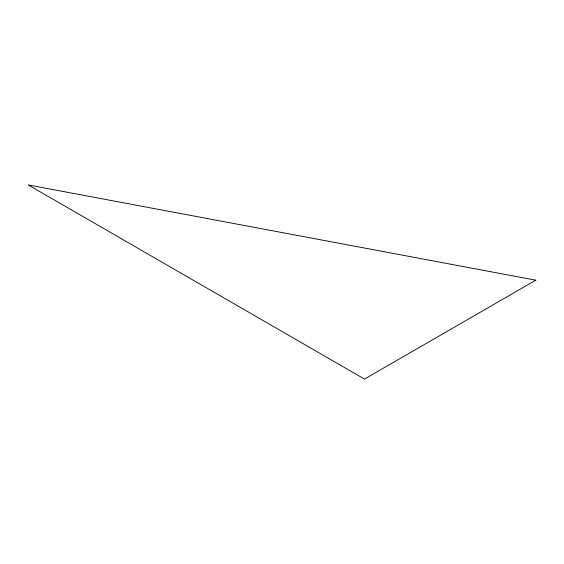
<?xml version="1.0" encoding="UTF-8"?>
<svg xmlns="http://www.w3.org/2000/svg" width="564" height="564" viewBox="0 0 564 564"><rect width="100%" height="100%" fill="white"/><g stroke="black" fill="none" stroke-linecap="round" stroke-linejoin="round"><path stroke-width="0.85" d="M535.8 280.181L364.499 379.079L28.2 184.922L535.8 280.181"/></g></svg>
